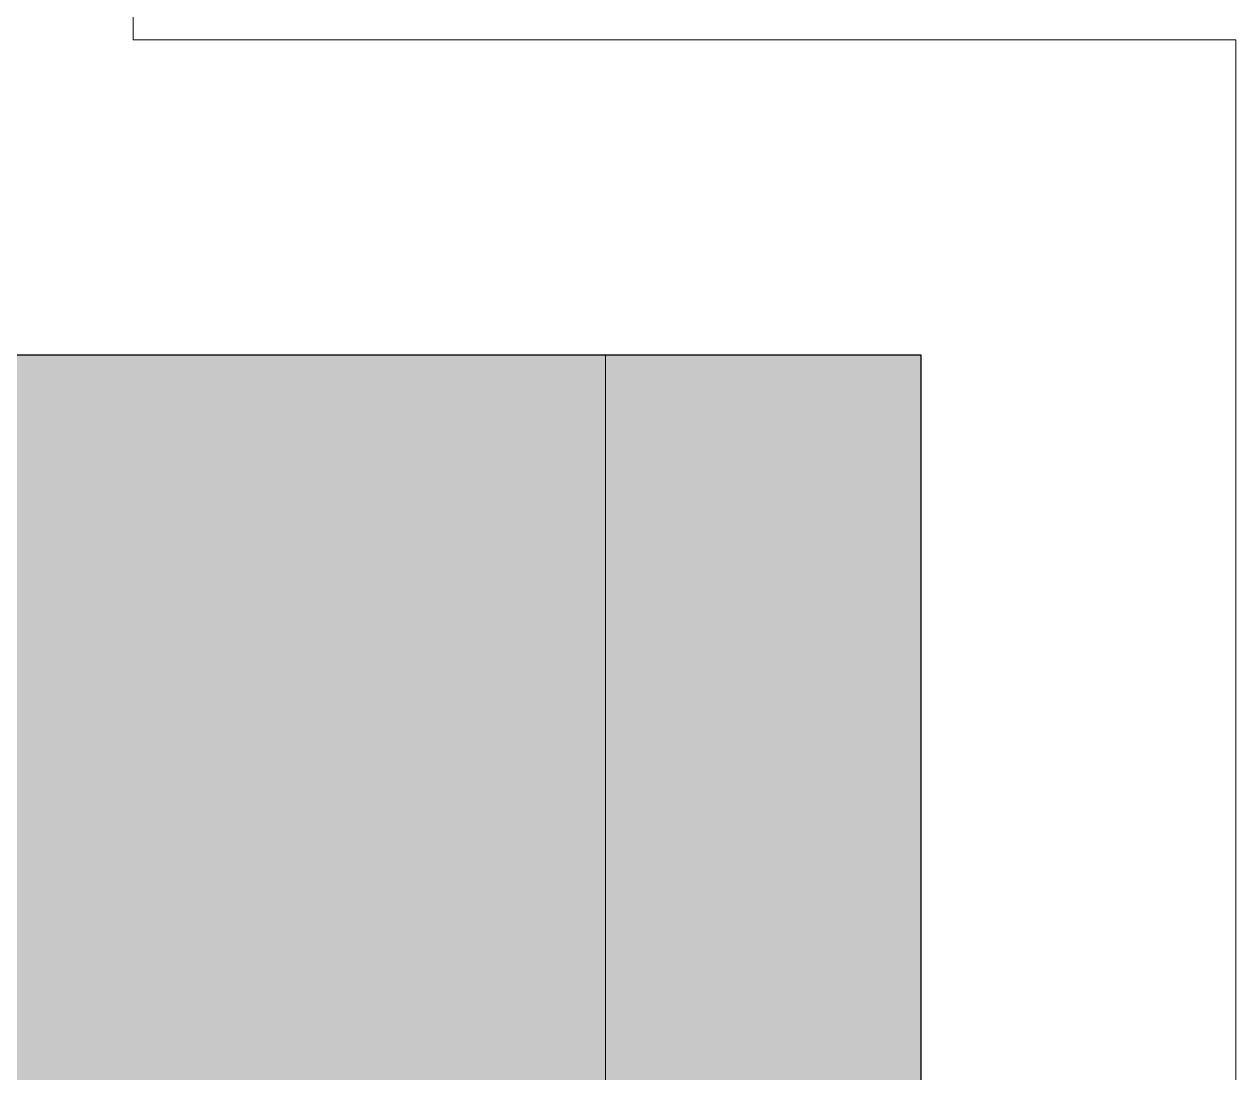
# Model space of a CAD drawing. Header units: metres. Extents: x -22.5 to 67.5, y 0 to 64.7.
# Drawn here: x 29.0227 to 29.4073, y 34.297 to 34.63 of the extents above; entities that cross this region are included whole.
import ezdxf

# ---------------------------------------------------------------- set-up
doc = ezdxf.new("R2010")
doc.units = ezdxf.units.M
doc.layers.add('XREF PB NEURO-ONCOLOGIA$0$-CG-M-WALL', color=7, linetype='Continuous')
doc.layers.add('XREF PB NEURO-ONCOLOGIA$0$COLUMNAS', color=6, linetype='Continuous')
doc.layers.add('XREF PB NEURO-ONCOLOGIA$0$MUROS DE TABLAROCA', color=150, linetype='Continuous', lineweight=13)

# ---------------------------------------------------------------- blocks, each defined once
blk = doc.blocks.new('XREF PB NEURO-ONCOLOGIA$0$C-1')
at = {"layer": 'XREF PB NEURO-ONCOLOGIA$0$-CG-M-WALL', "true_color": 0x636466}
h = blk.add_hatch(color=251, dxfattribs=at)
h.dxf.hatch_style = 1
h.paths.add_polyline_path([(-0.5, -0.5), (-0.5, 0.5), (0.5, 0.5), (0.5, -0.5)])
blk.add_lwpolyline([(-0.5, -0.5), (-0.5, 0.5), (0.5, 0.5), (0.5, -0.5)], close=True)
blk = doc.blocks.new('XREF PB NEURO-ONCOLOGIA')
at = {"layer": 'XREF PB NEURO-ONCOLOGIA$0$MUROS DE TABLAROCA'}
for points in [[(3.46456, 16.30617), (1.05167, 16.30617), (1.05167, 16.05617), (0.05167, 16.05617)], [(3.46456, 16.20617), (1.15167, 16.20617), (1.15167, 15.85617), (0.15167, 15.85617)]]:
    blk.add_lwpolyline(points, dxfattribs=at)
at = {"layer": 'XREF PB NEURO-ONCOLOGIA$0$COLUMNAS'}
blk.add_blockref('XREF PB NEURO-ONCOLOGIA$0$C-1', (0.55167, 16.45617, 0), dxfattribs=at)

msp = doc.modelspace()

# ---------------------------------------------------------------- block references
at = {"rotation": 90}
msp.add_blockref('XREF PB NEURO-ONCOLOGIA', (45.26344, 33.47338), dxfattribs=at)

doc.saveas('drawing.dxf')
